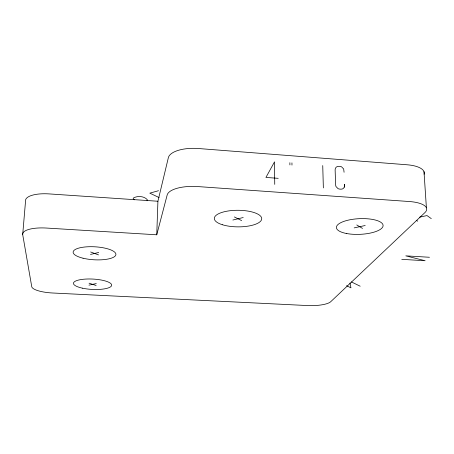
<?xml version="1.0" encoding="UTF-8"?>
<svg xmlns="http://www.w3.org/2000/svg" width="454" height="454" viewBox="0 0 454 454"><rect width="100%" height="100%" fill="white"/><g stroke="black" fill="none" stroke-linecap="round" stroke-linejoin="round"><path stroke-width="0.68" d="M156.749 234.797L167.197 194.908A27.036 10.067 1.4 0 1 197.621 186.56L409.429 201.536A26.383 9.159 -3.7 0 1 424.887 212.625L330.694 301.734A18.972 4.932 -1 0 1 307.744 305.57L52.573 292.995A20.299 5.34 3.5 0 1 31.752 286.712L22.7 234.565A24.465 7.712 4.4 0 1 46.439 228.05L156.749 234.797L157.918 201.247L168.366 157.634A26.655 10.992 1.6 0 1 198.381 148.515L407.21 164.785A26.026 10.011 -4.2 0 1 424.144 174.251M344.308 187.156L344.518 184.313C344.802 186.151 344.274 188.319 342.333 188.989A7.065 6.282 34.7 0 1 338.099 188.682L335.983 186.554L335.625 185.062L335.126 169.779L335.387 168.343L336.176 167.203L337.356 166.499A7.037 6.237 34.1 0 1 341.556 166.817L343.661 168.973L344.081 172.27M22.7 234.565L25.549 201.043A24.164 8.444 4.9 0 1 49.043 193.903L157.918 201.247M147.034 200.787L147.391 199.828C145.348 197.291 141.642 196.366 138.459 196.514A11.009 4.012 2.7 0 0 133.669 197.853A4.812 1.759 2.9 0 0 133.465 199.17L134.441 199.822M158.531 190.708L149.82 193.149L159.082 197.564M90.499 254.439L98.722 252.452M232.874 220.025L243.219 217.528M88.973 285.14L96.299 283.557M354.171 227.891L365.203 225.507M419.666 217.137L426.998 215.571L431.3 218.635M429.45 257.27L405.78 255.852L425.165 260.732L401.762 259.342M278.206 178.331L265.936 177.429L274.522 161.851L274.738 184.375M89.069 283.183L96.152 285.504M90.624 251.987L98.529 254.893M346.538 285.714L350.959 287.83L349.977 283.058M351.43 281.934L360.181 286.219M234.372 216.95L241.642 220.593M356.765 224.957L362.536 228.436M416.551 220.406L417.703 221.2M423.996 171.629L426.402 207.807M322.737 165.568L323.361 187.916M291.939 162.878L291.973 165.074M289.868 162.719L289.902 164.916M82.401 288.165A19.136 5.187 2.9 0 0 111.661 285.328A19.136 5.187 2.9 0 0 83.632 279.233A19.136 5.187 2.9 0 0 82.401 288.165M346.748 233.549A23.375 7.843 -2.6 0 0 383.045 226.098A23.375 7.843 -2.6 0 0 349.432 219.878A23.375 7.843 -2.6 0 0 346.748 233.549M222.364 224.73A23.71 8.297 0.3 0 0 261.271 220.298A23.71 8.297 0.3 0 0 230.439 210.679A23.71 8.297 0.3 0 0 222.364 224.73M83.059 258.212A21.423 6.504 3.2 0 0 115.895 254.666A21.423 6.504 3.2 0 0 84.609 247.021A21.423 6.504 3.2 0 0 83.059 258.212"/></g></svg>
